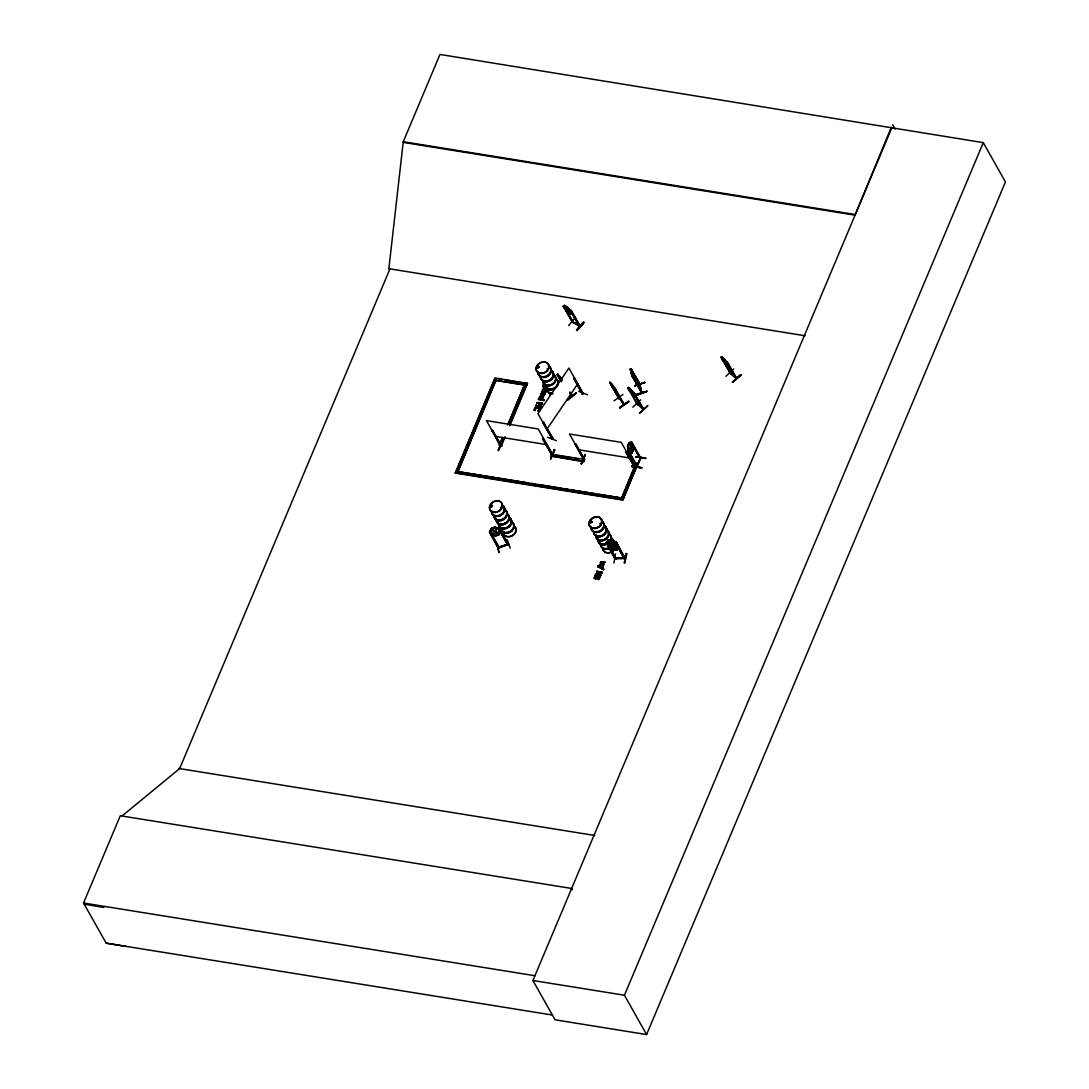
<?xml version="1.0" encoding="UTF-8"?>
<svg xmlns="http://www.w3.org/2000/svg" width="1089" height="1089" viewBox="0 0 1089 1089"><rect width="100%" height="100%" fill="white"/><g stroke="black" fill="none" stroke-linecap="round" stroke-linejoin="round"><path stroke-width="1.5" d="M571.848 321.418L572.977 321.595L571.984 321.554M572.174 321.99L580.015 326.523L570.132 310.202L579.239 326.196L579.266 325.23M639.828 385.002L641.244 392.489L639.57 383.968M641.367 392.299L641.421 391.414L641.394 392.19M641.952 392.748L632.437 376.576M543.275 395.811C542.962 398.343 542.281 399.976 539.354 397.24M627.985 450.138L636.371 466.391L640.196 458.523M539.953 408.593C539.804 411.07 536.686 411.56 539.273 409.096A1.647 1.293 -29.4 0 0 539.096 408.252L538.878 408.021M891.768 127.903L532.916 980.495L555.077 1019.808L646.594 1034.55L1005.446 181.958L983.285 142.645L439.983 54.45L403.257 141.72L388.855 268.833L389.903 269.01M534.427 409.845C535.352 403.393 543.874 410.73 537.912 410.73M552.804 438.159L552.205 438.935L543.043 423.104L543.561 422.328L552.722 438.159C550.721 438.404 552.64 438.772 552.491 437.574M581.948 393.537C584.97 392.135 580.9 395.566 582.588 392.584M582.247 394.068L582.914 393.156M543.479 386.187L544.132 384.308L542.853 385.234L542.989 386.745L547.468 387.711M542.853 386.296L543.465 384.199M627.958 450.233L629.211 453.732L631.892 453.187L633.185 450.111L631.892 453.187L629.238 453.609M631.062 442.787L640.495 458.918L631.266 443.06L631.62 442.243L628.884 442.733L631.947 445.551L631.103 451.023L629.442 451.513L627.632 445.714M613.937 563.136L615.435 553.961M543.942 395.879L542.662 398.179L539.096 397.839M627.754 451.145L636.725 466.759M637.106 465.629L636.834 466.255M637.419 466.201L628.217 450.315M640.563 458.755L640.196 457.298L639.747 458.101M637.147 465.629L637.065 466.922L640.836 458.061L631.525 442.202L632.9 444.652L633.185 450.111M615.408 542.553L624.201 558.589L615.408 542.553L616.333 542.54L625.195 558.63L615.094 558.752L606.301 542.608M607.158 543.016L616.088 558.793L607.158 543.016L606.233 543.03M608.261 540.198L611.664 539.981L616.483 542.404L619.301 547.399M609.581 540.512L610.711 540.389L617.164 546.828L615.748 548.352L610.453 546.95L609.391 545.085L609.609 542.431L613.08 542.376L617.885 544.908L615.87 547.454L612.386 547.617L607.716 545.004L609.078 547.563M608.982 547.59L613.801 550.013L617.272 549.959L619.165 547.386M610.997 542.907L614.414 544.99L614.482 547.073L611.678 546.147L611.024 542.798M609.595 540.403L610.276 543.656L613.08 544.582L613.08 542.376M612.413 547.454L607.58 545.085L609.704 542.499L613.066 542.472M613.842 549.85L617.3 549.85M616.456 542.513L611.637 540.076L615.761 544.337L614.332 545.861L612.1 545.902L609.05 544.459L607.989 542.581L608.275 540.103L606.274 542.717L607.294 542.594M615.271 558.385C613.883 556.887 617.545 558.439 614.659 558.181M623.766 558.017L624.95 557.636L623.97 558.072M624.201 558.589L624.065 557.609M626.338 553.77L624.31 563.027L626.134 553.511M624.841 562.986L626.76 553.77M729.589 372.506L736.355 378.795L726.894 362.596M736.681 378.428L729.848 372.983M730.27 373.051L729.875 372.139M730.896 373.323L721.34 357.069L722.334 359.833M735.769 377.475L736.137 378.196L730.637 372.969M563.299 306.39L573.154 322.085M490.513 506.126L491.997 505.949M537.313 367.061L538.66 366.884M500.709 507.324L501.471 507.719M538.932 366.925L537.449 367.755M535.08 409.587L536.183 408.103L538.769 408.157M547.086 368.899L548.175 368.436M590.156 521.944L590.905 522.448M590.864 522.638L591 521.577M591.599 522.325L591.626 521.536M591.763 521.971L590.905 522.516M590.946 522.856L591.98 521.74M600.216 524.013L600.72 523.128M600.352 523.673L601.196 523.714M571.63 395.606L572.324 396.26L569.806 391.958M571.916 395.634L571.779 396.491M498.367 548.012L508.522 544.119L507.079 543.928M541.778 396.355C538.783 394.381 541.492 400.589 541.655 396.219M541.546 397.893L541.587 396.015M541.886 397.648L542.199 395.675M542.063 397.975L542.39 396.001L541.424 395.157A1.484 1.171 -29.4 0 0 540.634 395.239L539.872 397.403M639.474 384.104L640.141 384.689M618.892 397.839L610.099 382.185L615.162 389.032L624.038 404.781L618.634 397.254L618.661 398.234M623.18 403.638L624.337 404.564L614.931 388.16L615.122 388.991M624.296 404.441L618.729 397.376M547.563 437.288L556.343 440.677M500.695 446.286L491.888 430.182L501.716 446.014L500.613 446.218L486.497 420.626L538.238 428.971L552.586 454.263L551.606 454.113L542.608 438.704L551.538 454.535L552.409 454.617L542.608 438.704M500.314 445.319L501.593 446.381L492.759 430.318M500.681 444.421L498.149 450.519L502.247 441.168M498.585 450.533L500.641 445.891M501.267 445.796L500.545 445.306L501.362 445.973L505.201 436.607M543.493 438.84L542.744 438.377M552.395 454.181L551.048 453.827L551.892 454.059M551.905 454.018C552.831 455.325 550.421 454.14 552.164 453.664M554.233 449.539L550.639 458.959L554.927 449.934L554.301 449.58M584.494 459.027L583.513 459.585L574.883 443.55L584.562 459.299M584.589 459.749L575.754 443.686M581.158 463.887L585.242 454.535L581.172 463.846M581.58 463.9L585.269 454.549M584.289 458.837L583.636 459.259M625.603 452.071L626.624 451.894L635.35 467.93L625.603 452.071L626.488 452.207M625.739 451.758L634.724 467.44L621.656 498.013L634.138 467.235L636.289 468.025L622.799 500.082L455.311 473.102L494.91 377.883L527.512 383.573L509.775 425.731M634.37 470.802L637.269 462.934L637.936 463.329L633.635 472.34L637.228 462.92L633.744 472.313M125.752 946.436L106.164 943.142L83.554 903.026L120.294 815.743L571.657 888.461L572.31 889.604L571.249 889.441M493.793 381.681L456.06 471.333L623.548 498.313L598.419 494.27M499.388 445.619L502.383 437.356M507.61 424.928L524.612 384.553L508.549 423.866M500.695 442.515L502.655 437.846M504.275 437.669L500.994 445.428L499.116 445.129M509.502 425.241L527.239 383.083M544.119 384.349C542.526 386.69 544.486 387.521 545.004 384.689M535.747 405.802L536.019 405.162C539.041 407.871 541.532 401.936 536.945 402.957L542.336 403.134L542.254 404.101C539.736 401.746 537.476 407.15 541.328 406.32L535.747 405.802L541.056 406.946M538.483 399.309L544.092 399.568L544.024 400.507L538.483 399.309L544.024 400.507M545.099 393.034C546.46 395.824 539.953 395.879 540.811 393.769C544.01 396.056 546.692 391.482 541.492 392.149L545.589 392.163L545.521 393.102M535.938 406.129L536.019 405.162M539.64 403.679L537.136 403.284L537.217 402.317M538.66 399.636L538.742 398.71M540.743 394.708L540.811 393.769M541.002 394.095C544.201 396.382 546.882 391.809 541.682 392.476L541.75 391.55M534.25 409.872L534.998 410.049M535.271 410.662L534.903 409.709M538.524 405.571L539.463 403.352M539.314 405.993L540.253 403.788M538.075 411.111L539.463 409.423A1.647 1.293 -29.4 0 0 539.286 408.579L536.373 407.626L535.094 410.036M540.879 406.619L541.138 405.993L539.137 405.666M542.254 404.101L542.336 403.134M583.745 461.722L551.129 456.019L551.864 454.249L584.208 459.463L583.745 461.722L584.48 459.953L583.405 458.632M551.402 456.509L551.864 454.249M627.808 451.241L627.577 445.7L628.979 442.638L631.661 442.093L640.332 458.047M628.244 445.02C628.884 442.27 631.824 446.953 631.021 448.219L629.633 449.267L628.339 445.047M637.215 466.841L628.203 451.2L628.557 450.37M631.606 443.114L631.947 442.297M636.044 456.618L645.75 458.17L636.003 456.618M636.616 465.548L636.983 466.024M622.799 500.082L636.017 467.535M636.725 466.868L640.536 457.353L640.169 458.346M597.643 566.416L603.565 568.771L603.51 569.656L597.643 566.416L603.51 569.656M597.834 566.743L597.875 565.872M595.56 574.951L595.683 573.917L600.992 572.501L595.56 574.951L600.692 575.782C601.441 572.773 591.096 574.624 600.937 575.183M601.169 572.828L596.758 572.12L596.826 571.194L602.135 572.351L601.754 573.25L596.881 574.529M600.556 565.286L603.102 566.035L603.034 566.974L599.563 565.436L599.617 564.551C607.444 563.803 599.699 565.232 600.597 562.237C603.075 560.549 605.511 563.666 604.831 561.938M596.758 572.12L596.826 571.194M599.563 565.436L599.617 564.551M600.543 563.122L600.597 562.237M598.052 579.375C602.53 573.576 590.565 582.506 595.37 575.414C594.036 582.288 596.731 574.134 599.699 576.721A1.838 1.443 -29.4 0 1 599.944 577.524L598.024 579.43L599.073 577.047M599.508 576.53L597.929 576.489L595.506 578.504L595.098 577.306L596.418 575.877L595.37 575.414M603.034 566.974L603.102 566.035M603.932 564.061L603.905 564.892L601.496 563.054M597.847 579.103L598.841 579.552M600.692 575.782L600.747 574.856M601.754 573.25L601.945 572.024M403.665 142.455L855.042 215.173L891.36 127.168M646.594 1034.55L624.446 995.237L983.285 142.645M636.888 403.692L636.834 402.916M634.846 396.804C637.147 396.832 626.937 391.169 628.149 387.793L637.392 404.346L636.616 402.876M490.309 531.609L499.579 547.862L498.68 548.298L489.41 532.194L491.398 528.396L494.842 527.09L499.647 528.369L501.063 530.86L499.075 534.658L495.631 535.802L490.812 534.685L495.631 535.979L499.048 534.563L501.035 530.779M570.976 395.321L571.929 396.478L569.778 393.047M498.149 547.386L499.13 546.964L499.47 547.903M498.476 547.971L508.604 544.405L499.524 528.342L498.721 529.077L499.552 528.437M499.388 548.039L498.939 546.991L507.392 544.269M507.27 543.847L507.515 544.868L508.563 544.5M507.501 544.514L498.49 528.505M508.413 544.582L508.277 543.833M545.044 385.452L545.044 386.745M537.462 366.979L537.435 367.878M538.878 367.143L537.653 367.823M490.826 505.881L490.594 506.562M492.364 506.126L491.139 506.807M501.253 507.705L500.586 507.787M591.926 522.162L590.197 522.502M601.101 523.646L600.311 523.986M619.137 398.737L609.786 382.416M640.455 457.884L639.801 458.21M543.86 422.437L543.043 423.104M573.767 378.414L574.298 377.638L573.467 378.291L582.629 394.218L577.347 385.179M578.763 391.359L587.461 394.763M582.629 394.136L582.697 393.306M546.814 429.379L577.769 383.818M635.867 456.944L645.75 458.17M645.546 458.551L635.649 456.795M608.193 540.035L606.151 542.69L614.999 558.807M617.191 549.891L619.192 547.277M544.936 385.22L544.486 386.622M572.297 321.201L572.95 321.527L572.201 322.113L563.272 306.227L564.565 305.342L565.64 309.004L569.915 312.475L570.772 311.971L567.07 306.921L564.415 305.342L571.099 310.882L567.07 306.921M572.923 322.467L563.639 306.036M565.518 306.24L568.744 310.923L566.498 308.977L565.599 306.159M570.35 310.474L571.317 310.474L580.165 326.074M571.289 314.177L568.635 312.774L563.204 306.322M575.523 317.498L568.635 325.543M576.517 330.076C588.114 314.598 583.867 325.72 576.585 330.13M576.707 330.403L583.581 322.33L576.707 330.348M584.003 322.616L577.075 330.593M595.56 575.741L594.335 578.3M598.664 579.225L599.753 577.197A1.838 1.443 -29.4 0 0 599.522 576.394M538.429 367.429L538.157 366.326M582.846 393.252L573.985 377.529M628.843 389.045C626.311 382.511 643.354 404.455 628.557 387.371L627.672 388.011M628.149 387.793L637.174 404.291M629.524 388.419L632.518 393.32L630.245 389.045M630.708 389.413L634.22 394.708L629.891 390.91M643.545 409.124L634.016 392.938L643.163 409.518L636.33 403.121M632.763 407.163L640.713 399.867M639.434 412.99C647.22 407.15 653.604 399.513 639.719 413.262M721.939 357.587L730.583 373.622M722.633 357.777L725.71 362.596L722.715 357.696M722.429 359.751L725.887 364.216L728.119 366.176L728.827 365.536M723.899 358.73L721.667 356.729L727.602 363.045L723.899 358.703L727.411 363.998L723.082 360.2M725.887 364.216L728.119 366.176M727.452 363.086L727.207 362.215M728.051 366.081L728.922 365.455M733.673 368.94L725.873 376.331M740.466 374.752C715.922 397.512 758.08 359.874 732.421 381.953M639.869 384.458L641.911 392.857L632.301 375.882L630.15 369.062L630.994 368.681L639.883 384.553L641.571 393.061L632.423 376.467M122.24 815.824L179.631 768.603L389.957 268.888L388.896 268.711L805.111 335.766M633.362 377.747L632.246 372.111L630.095 369.212L630.994 368.681M557.078 374.534L557.745 374.085L557.078 374.534L558.63 376.998M561.57 381.463L557.541 374.317L557.595 375.011M559.106 376.712L558.548 375.256L559.283 375.882M558.48 377.025L561.026 380.483M561.243 378.659L557.65 374.153L561.475 380.047L559.732 377.801M567.668 399.445C594.063 378.645 549.632 414.46 576.244 392.761M576.449 393.088L567.913 399.826M496.979 543.67L499.034 552.545L496.679 544.132M609.595 382.348L619.096 398.819M610.834 383.246L611.555 384.594M611.433 383.981L613.897 388.106L612.168 385.683M611.133 384.825L614.223 389.576L611.092 384.771M615.026 389.059L614.931 388.16M616.401 391.509L614.21 389.549M623.003 394.463L614.087 400.766M619.6 407.545C647.928 388.678 601.264 421.075 628.503 401.256M537.408 366.503L538.157 366.176M537.558 366.598L538.415 366.571M627.754 388.092L628.625 387.466M490.894 505.473L491.888 505.173M491.847 506.249L490.908 506.249M492.065 506.521L491.384 506.807M583.309 458.687L584.208 458.782M583.745 459.272L569.493 434.007L621.234 442.338L635.391 467.549M609.663 382.443L613.066 387.63L612.617 386.364M572.419 321.718L580.138 326.115M634.111 379.83C636.275 378.523 632.355 373.2 632.396 371.172M634.084 379.707L634.941 379.448L634.343 376.522M590.701 521.386L591.708 522.053M494.855 527.171L491.425 528.492L491.221 531.527L492.269 533.392L495.304 534.046L497.523 533.188L498.925 530.847L497.864 528.982L494.842 527.267M492.8 528.342L493.902 527.906L496.189 529.622L496.271 532.099L493.48 531.99L492.827 528.424M490.513 531.786L489.696 532.535L490.526 531.895M498.122 547.726L508.291 544.16M510.305 548.216L507.188 539.749M630.912 368.831L640.373 384.485M640.005 385.315L631.048 369.661M630.572 370.423L632.995 375.582L630.749 371.363M630.613 372.002L632.709 377.339M632.586 377.298L632.9 376.358M634.792 385.588L645.096 382.266L634.86 385.928M634.724 385.737L645.151 382.579M641.19 392.38L641.884 392.135M636.452 394.422L646.893 391.332L636.697 395.13L646.88 391.359L636.425 394.341M646.866 391.319L636.697 395.144M596.69 574.202L601.564 572.923M615.285 558.344L625.168 558.221M538.129 367.592L537.558 367.497M491.316 505.337L492.037 505.8M491.615 506.576L490.853 506.331M590.891 521.372L592.089 522.012M600.379 564.96L603.714 564.565M600.774 562.564L605.008 562.264M619.083 398.737L610.289 383.001M601.319 562.727L604.558 562.564M615.339 542.867L616.265 542.853M626.801 553.797L626.039 553.484M623.929 557.867L615.979 558.371M537.993 366.326L538.824 366.38M537.966 367.619L537.231 367.088M625.1 558.167L616.388 542.431M491.752 430.495L492.636 430.631M574.747 443.876L575.632 444.013M501.607 446L500.368 445.714M634.234 467.276L635.513 467.535L634.057 467.249M403.257 141.72L854.62 214.438M498.408 378.89L501.648 379.408M504.888 379.938L527.512 383.573M547.658 388.038L543.806 387.385L542.69 386.268M496.053 380.401L526.777 385.343L494.433 380.143M541.927 391.877L545.78 392.489M540.552 394.381L544.255 394.654L544.908 392.707M540.294 397.39L541.369 397.567M538.919 399.037L544.269 399.894M537.408 402.644L542.526 403.474M540.062 403.461L542.077 403.774M536.21 405.489L538.715 405.898M534.277 410.199L535.08 410.322M627.577 445.7L628.203 451.2M495.359 436.349L547.1 444.693M578.354 449.73L630.095 458.061M553.77 454.998L571.548 457.87M574.788 458.387L578.014 458.905M551.129 456.019L583.459 461.232M457.734 471.605L494.583 477.54M497.932 478.085L528.07 482.931M531.432 483.475L534.781 484.02M538.129 484.551L561.57 488.335M564.919 488.879L568.281 489.41M571.63 489.955L574.978 490.486M578.327 491.03L581.676 491.575M585.024 492.105L588.373 492.65M591.722 493.194L595.07 493.725M455.039 472.612L622.527 499.592M597.003 571.521L602.135 572.351M596.568 571.793L600.992 572.501M595.384 574.624L600.502 575.455M178.569 768.439L594.785 835.481M83.554 903.026L534.93 975.73M532.916 980.495L624.446 995.237M106.164 943.142L552.504 1015.057M84.207 904.169L103.782 907.45M543.574 390.447C549.319 391.414 542.431 386.105 543.384 390.502M491.67 505.242L492.446 505.527M579.92 326.564L570.609 310.066M541.628 396.205L540.593 396.41L540.484 397.716M554.451 449.825L550.748 458.945M543.112 390.992L545.616 391.033A1.715 1.348 -29.4 0 0 546.46 390.298L546.746 389.603A1.729 1.361 -29.4 0 0 546.596 388.705M599.086 577.129L595.806 579.212L594.254 578.259M599.386 565.109L602.843 566.648M563.394 306.322L563.979 306.771M598.065 566.198L603.742 569.098M730.488 373.636L720.864 357.287L721.83 356.756L722.034 358.322M637.119 403.529L643.436 409.083M600.352 562.795L602.952 564.143M546.052 389.263L543.996 389.045L543.288 390.338L545.603 390.856L546.12 389.249M571.357 314.272L564.687 308.732M736.218 377.924L726.69 362.31L736.382 378.713M571.793 395.702L570.078 392.816M542.213 395.756L541.601 395.484A1.484 1.171 -29.4 0 0 540.825 395.566L539.953 397.635M546.569 388.787L544.187 388.392L542.649 389.985A1.715 1.348 -29.4 0 0 542.798 390.883L545.793 391.359A1.715 1.348 -29.4 0 0 546.637 390.624L546.937 389.93A1.729 1.361 -29.4 0 0 546.787 389.032L544.405 387.997L542.472 389.658A1.715 1.348 -29.4 0 0 542.621 390.556L543.016 391.128M623.943 404.781L614.659 388.419M633.716 393.333L643.259 409.491M498.449 548.298L489.614 532.249L491.398 528.396L499.048 534.563M740.942 375.324L732.625 382.28M611.12 384.036L610.507 383.328L611.065 383.981M736.681 378.332L727.806 362.746M559.174 377.529L561.325 380.415M628.652 401.514L619.791 407.885M559.76 376.222L562.305 379.68M559.664 376.304L562.21 379.762M611.705 385.343L615.217 390.284L613.134 387.112C620.539 398.275 605.525 373.772 615.067 389.113M557.677 375.106L557.241 374.548L561.271 381.695M559.202 375.95L561.679 379.884M892.681 124.772L895.131 129.101M721.34 357.069L730.311 372.819M640.06 385.411L631.035 368.831M634.016 392.938L642.986 408.688M628.734 388.31L637.664 404.087M565.953 309.303L573.29 322.221M583.187 393.497L568.907 368.082L537.952 413.657L552.205 438.935M558.085 374.888L561.298 380.606M544.582 386.894L543.316 386.051M543.561 422.328L545.113 425.078M547.44 429.216L552.749 438.295M498.721 529.077L507.583 544.799M540.076 408.511C538.932 405.285 533.066 407.163 534.454 410.526M539.041 366.762L538.551 366.83M557.731 374.262L558.126 375.664M631.389 368.708L631.538 369.484M502.165 505.568A6.806 5.35 -29.4 0 1 501.648 514.988A6.806 5.35 -29.4 0 1 491.888 512.756M504.207 509.176A6.806 5.35 -29.4 0 1 503.69 518.595A6.806 5.35 -29.4 0 1 493.916 516.377M504.615 509.897A6.806 5.35 -29.4 0 1 504.098 519.33A6.806 5.35 -29.4 0 1 494.338 517.098M504.534 509.57A6.915 5.445 -29.4 0 1 504.003 519.14A6.915 5.445 -29.4 0 1 494.093 516.88M504.411 509.339A6.915 5.445 -29.4 0 1 503.88 518.922A6.915 5.445 -29.4 0 1 493.957 516.649M501.961 505.01A6.915 5.445 -29.4 0 1 500.668 515.056A6.915 5.445 -29.4 0 1 491.493 510.836M502.982 505.636A6.806 5.35 -29.4 0 1 499.688 515.124A6.806 5.35 -29.4 0 1 491.452 510.578M502.083 505.228A6.915 5.445 -29.4 0 1 500.79 515.288A6.915 5.445 -29.4 0 1 491.615 511.054M506.671 513.545A6.806 5.35 -29.4 0 1 505.391 523.441A6.806 5.35 -29.4 0 1 496.353 519.276M511.381 521.713A6.915 5.445 -29.4 0 1 510.074 531.772A6.915 5.445 -29.4 0 1 500.899 527.539M509.135 517.928A6.806 5.35 -29.4 0 1 507.855 527.825A6.806 5.35 -29.4 0 1 498.83 523.659M511.177 521.536A6.806 5.35 -29.4 0 1 509.897 531.446A6.806 5.35 -29.4 0 1 500.858 527.28M512.796 523.06A6.806 5.35 -29.4 0 1 509.502 532.562A6.806 5.35 -29.4 0 1 501.267 528.002M513.491 525.66A6.806 5.35 -29.4 0 1 512.211 535.557A6.806 5.35 -29.4 0 1 503.172 531.391M512.742 522.747A6.915 5.445 -29.4 0 1 509.393 532.385A6.915 5.445 -29.4 0 1 501.022 527.757M506.78 513.695A6.833 5.377 -29.4 0 1 505.5 523.632A6.833 5.377 -29.4 0 1 496.421 519.453M508.931 517.37A6.915 5.445 -29.4 0 1 508.4 526.953A6.915 5.445 -29.4 0 1 498.49 524.68M508.726 517.207A6.806 5.35 -29.4 0 1 508.209 526.627A6.806 5.35 -29.4 0 1 498.449 524.394M506.889 513.94A6.806 5.35 -29.4 0 1 505.609 523.836A6.806 5.35 -29.4 0 1 496.57 519.671M513.64 525.905A6.806 5.35 -29.4 0 1 512.361 535.815A6.806 5.35 -29.4 0 1 503.322 531.65M509.053 517.588A6.915 5.445 -29.4 0 1 508.522 527.171A6.915 5.445 -29.4 0 1 498.612 524.912M601.741 521.604A6.806 5.35 -29.4 0 1 600.461 531.5A6.806 5.35 -29.4 0 1 591.422 527.335M603.769 525.211A6.806 5.35 -29.4 0 1 603.252 534.645A6.806 5.35 -29.4 0 1 593.491 532.412M604.177 525.946A6.806 5.35 -29.4 0 1 604.354 534.822A6.806 5.35 -29.4 0 1 594.363 534.468M593.9 533.134A6.806 5.35 -29.4 0 1 593.873 531.677M606.097 529.336A6.806 5.35 -29.4 0 1 604.817 539.232A6.806 5.35 -29.4 0 1 595.778 535.067M604.096 525.606A6.915 5.445 -29.4 0 1 602.802 535.665A6.915 5.445 -29.4 0 1 593.628 531.432M603.973 525.388A6.915 5.445 -29.4 0 1 603.442 534.958A6.915 5.445 -29.4 0 1 593.532 532.698M601.536 521.046A6.915 5.445 -29.4 0 1 601.005 530.615A6.915 5.445 -29.4 0 1 591.082 528.356M601.332 520.882A6.806 5.35 -29.4 0 1 600.801 530.302A6.806 5.35 -29.4 0 1 591.041 528.07M601.659 521.263A6.915 5.445 -29.4 0 1 600.366 531.323A6.915 5.445 -29.4 0 1 591.177 527.09M607.458 530.384A6.806 5.35 -29.4 0 1 604.164 539.872A6.806 5.35 -29.4 0 1 595.928 535.325M607.39 530.22A6.833 5.377 -29.4 0 1 604.082 539.749A6.833 5.377 -29.4 0 1 595.819 535.175M611.065 537.966A6.915 5.445 -29.4 0 1 613.692 542.73M611.256 546.991A6.915 5.445 -29.4 0 1 603.946 548.829A6.915 5.445 -29.4 0 1 600.597 543.806M610.793 535.87A6.806 5.35 -29.4 0 1 610.888 540.158M607.431 543.874A6.806 5.35 -29.4 0 1 598.392 539.708M608.71 533.964A6.806 5.35 -29.4 0 1 609.922 534.767M611.964 538.374A6.806 5.35 -29.4 0 1 613.325 542.268M609.459 547.481A6.806 5.35 -29.4 0 1 600.434 543.316M611.147 538.306A6.806 5.35 -29.4 0 1 613.706 541.532M611.324 547.195A6.806 5.35 -29.4 0 1 600.869 545.507M614.482 549.414A6.833 5.377 -29.4 0 1 607.676 552.763A6.833 5.377 -29.4 0 1 602.802 548.992M608.506 533.406A6.915 5.445 -29.4 0 1 609.881 541.151M607.199 543.465A6.915 5.445 -29.4 0 1 598.024 539.232M608.302 533.242A6.806 5.35 -29.4 0 1 609.649 540.852M607.022 543.139A6.806 5.35 -29.4 0 1 597.984 538.973M607.676 530.779A6.806 5.35 -29.4 0 1 604.381 540.267A6.806 5.35 -29.4 0 1 596.146 535.706M608.628 533.637A6.915 5.445 -29.4 0 1 610.003 541.369M607.335 543.697A6.915 5.445 -29.4 0 1 598.147 539.463M607.567 530.547A6.833 5.377 -29.4 0 1 604.259 540.076A6.833 5.377 -29.4 0 1 595.996 535.502M614.577 549.564A6.833 5.377 -29.4 0 1 606.941 552.831A6.833 5.377 -29.4 0 1 602.857 547.685M550.925 370.369A6.915 5.445 -29.4 0 1 549.632 380.415A6.915 5.445 -29.4 0 1 540.443 376.195M549.904 367.388A6.806 5.35 -29.4 0 1 546.61 376.876A6.806 5.35 -29.4 0 1 538.374 372.315M550.721 370.192A6.806 5.35 -29.4 0 1 549.441 380.088A6.806 5.35 -29.4 0 1 540.403 375.936M551.129 370.927A6.806 5.35 -29.4 0 1 549.85 380.823A6.806 5.35 -29.4 0 1 540.825 376.658M554.328 375.188A6.833 5.377 -29.4 0 1 551.02 384.716A6.833 5.377 -29.4 0 1 542.758 380.143M551.048 370.587A6.915 5.445 -29.4 0 1 549.754 380.646A6.915 5.445 -29.4 0 1 540.58 376.413M548.475 366.027A6.915 5.445 -29.4 0 1 547.182 376.086A6.915 5.445 -29.4 0 1 538.007 371.853M548.271 365.85A6.806 5.35 -29.4 0 1 547.005 375.759A6.806 5.35 -29.4 0 1 537.966 371.594M549.85 367.061A6.915 5.445 -29.4 0 1 546.501 376.699A6.915 5.445 -29.4 0 1 538.129 372.07M553.212 374.575A6.833 5.377 -29.4 0 1 551.932 384.512A6.833 5.377 -29.4 0 1 542.867 380.333M555.649 378.945A6.806 5.35 -29.4 0 1 558.208 382.171M558.235 383.641A6.806 5.35 -29.4 0 1 557.827 385.138M557.01 386.568A6.806 5.35 -29.4 0 1 550.217 389.889A6.806 5.35 -29.4 0 1 545.371 386.146M553.089 393.483A6.806 5.35 -29.4 0 1 547.399 389.753M551.851 394.15A6.806 5.35 -29.4 0 1 547.781 389.018M550.19 395.198A6.806 5.35 -29.4 0 1 549.727 393.878A6.833 5.377 -29.4 0 0 550.231 395.307M551.674 393.987A6.915 5.445 -29.4 0 1 547.536 388.773M551.551 393.769A6.915 5.445 -29.4 0 1 547.44 390.039M555.444 378.387A6.915 5.445 -29.4 0 1 554.151 388.446A6.915 5.445 -29.4 0 1 544.976 384.213M556.465 379.026A6.806 5.35 -29.4 0 1 553.171 388.514A6.806 5.35 -29.4 0 1 544.936 383.954M553.403 374.956A6.806 5.35 -29.4 0 1 552.885 384.376A6.806 5.35 -29.4 0 1 543.125 382.157M555.567 378.618A6.915 5.445 -29.4 0 1 555.05 388.188A6.915 5.445 -29.4 0 1 545.126 385.928M553.294 374.711A6.833 5.377 -29.4 0 1 552.763 384.172A6.833 5.377 -29.4 0 1 542.975 381.94M579.852 325.584L572.814 322.085L579.92 325.557M614.89 544.064L614.087 545.916L617.068 547.821L613.72 546.283L612.141 547.917L612.903 545.929L610.071 544.146L613.257 545.548L614.89 544.064M631.811 465.901L641.652 467.794L631.811 465.901M631.797 466.623L641.707 467.766L631.797 466.623M643.15 408.566L637.16 403.937L643.15 408.566M496.053 379.952L457.938 471.632L496.053 379.952M572.569 313.292L571.208 314.272L572.569 313.292M495.114 512.116A6.806 5.35 -29.4 0 0 501.798 503.091A6.806 5.35 -29.4 0 0 490.622 504.003A6.806 5.35 -29.4 0 0 495.114 512.116M495.318 512.497A6.806 5.35 -29.4 0 0 502.015 503.472A6.806 5.35 -29.4 0 0 490.84 504.37A6.806 5.35 -29.4 0 0 495.318 512.497M506.004 522.72A6.806 5.35 -29.4 0 0 506.521 513.287A6.793 5.336 -29.4 0 1 505.99 522.693A6.806 5.35 -29.4 0 1 496.244 520.488A6.793 5.336 -29.4 0 0 505.99 522.693M594.676 528.165A6.806 5.35 -29.4 0 0 601.359 519.126A6.806 5.35 -29.4 0 0 590.197 520.038A6.806 5.35 -29.4 0 0 594.676 528.165M594.893 528.533A6.806 5.35 -29.4 0 0 601.577 519.507A6.806 5.35 -29.4 0 0 590.401 520.419A6.806 5.35 -29.4 0 0 594.893 528.533M594.757 528.328A6.833 5.377 -29.4 0 0 601.468 519.276A6.833 5.377 -29.4 0 0 590.265 520.188A6.833 5.377 -29.4 0 0 594.757 528.328M541.709 373.309A6.833 5.377 -29.4 0 0 548.42 364.257A6.833 5.377 -29.4 0 0 537.204 365.169A6.833 5.377 -29.4 0 0 541.709 373.309M541.832 373.513A6.806 5.35 -29.4 0 0 548.529 364.488A6.806 5.35 -29.4 0 0 537.353 365.4A6.806 5.35 -29.4 0 0 541.832 373.513"/></g></svg>
